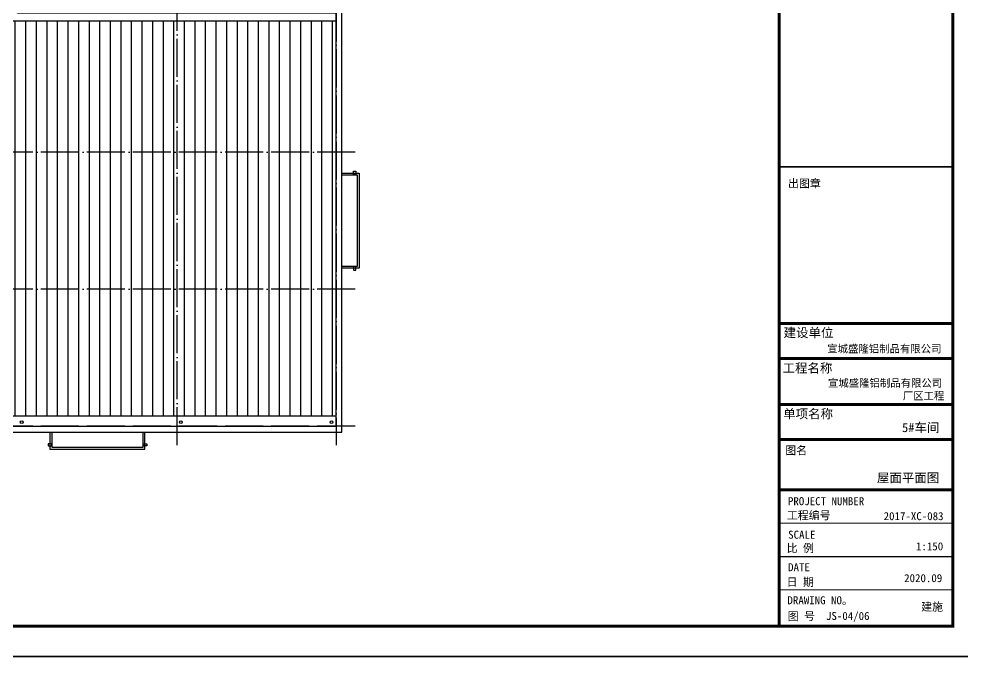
# Model space of a CAD drawing. Extents: x 1169373 to 1413368, y 514619 to 909419.
# Drawn here: x 1304305 to 1353872, y 648259 to 682519 of the extents above; entities that cross this region are included whole.
import ezdxf

# ---------------------------------------------------------------- set-up
doc = ezdxf.new("R2010")
doc.units = 0
doc.header["$LTSCALE"] = 1000
doc.header["$MEASUREMENT"] = 0
doc.linetypes.add('DOTE', pattern=[2.42, 2, -0.2, 0.02, -0.2])
for name, color, linetype in [('DOTE', 1, 'Continuous'), ('PUB_TEXT', 7, 'Continuous'), ('PUB_TITLE', 4, 'Continuous'), ('卫浴', 7, 'Continuous'), ('图框', 7, 'Continuous'), ('粉刷', 8, 'Continuous'), ('落水管', 6, 'Continuous')]:
    doc.layers.add(name, color=color, linetype=linetype)
doc.styles.add('宋体', font='')
doc.styles.add('黑体', font='simhei.ttf')
doc.styles.get('宋体').set_extended_font_data('NSimSun')

msp = doc.modelspace()

# ---------------------------------------------------------------- hatches: boundary and pattern name
at = {"layer": '粉刷'}
h = msp.add_hatch(dxfattribs=at)
h.set_pattern_fill('ANSI31', color=256, scale=350, angle=45, style=0)
h.set_pattern_definition([(90, (-139951.04, 512649), (-555.625, 6e-14), [])])
h.paths.add_polyline_path([(1264979, 680119), (1264979, 682419), (1256979, 682419), (1256979, 661662), (1320979, 661662), (1320979, 682419), (1296979, 682419), (1296979, 680119)])

# ---------------------------------------------------------------- linework, layer by layer
for p, q in [((1256979, 682419), (1320979, 682419)), ((1344265, 666513), (1353223, 666513)), ((1344265, 664673), (1353226, 664673)), ((1344265, 662266), (1353258, 662266)), ((1256979, 661662), (1320979, 661662)), ((1344265, 660426), (1353258, 660426))]:
    msp.add_line(p, q)
for points in [[(1256679, 704419), (1256679, 660819), (1321279, 660819), (1321279, 683119), (1304529, 683119), (1304529, 704419)], [(1256979, 704119), (1256979, 661119), (1320979, 661119), (1320979, 682819), (1304229, 682819), (1304229, 704119)]]:
    msp.add_lwpolyline(points, close=True)
for points in [[(1321279, 674419), (1322179, 674419), (1322179, 669419), (1321279, 669419)], [(1321279, 674319), (1322079, 674319), (1322079, 669519), (1321279, 669519)], [(1305929, 660819), (1305929, 659919), (1310929, 659919), (1310929, 660819)], [(1306029, 660819), (1306029, 660019), (1310829, 660019), (1310829, 660819)]]:
    msp.add_lwpolyline(points)
at = {"layer": 'DOTE', "color": 251, "linetype": 'DOTE'}
for p, q in [((1312629, 660119), (1312629, 705119)), ((1320979, 705119), (1320979, 660119)), ((1321979, 675519), (1255979, 675519)), ((1321979, 668319), (1255979, 668319)), ((1321979, 661119), (1255979, 661119))]:
    msp.add_line(p, q, dxfattribs=at)
at = {"layer": 'PUB_TEXT'}
msp.add_line((1344265, 659113), (1344265, 668724), dxfattribs=at)
at = {"layer": 'PUB_TITLE'}
for points in [[(1236105, 649019), (1354985, 649019), (1354985, 716219), (1236105, 716219)], [(1236105, 581819), (1354985, 581819), (1354985, 649019), (1236105, 649019)]]:
    msp.add_lwpolyline(points, close=True, dxfattribs=at)
at = {"layer": 'PUB_TITLE', "const_width": 160}
msp.add_lwpolyline([(1240105, 650619), (1353385, 650619), (1353385, 714619), (1240105, 714619)], close=True, dxfattribs=at)
at = {"layer": '卫浴', "color": 1}
for centre in [(1304456, 661339), (1312814, 661339), (1320733, 661339)]:
    msp.add_circle(centre, 75, dxfattribs=at)
at = {"layer": '图框', "color": 4}
msp.add_line((1344265, 714619), (1344265, 650619), dxfattribs=at)
at = {"layer": '图框', "color": 0}
for p, q in [((1344265, 666513), (1353350, 666513)), ((1344265, 657786), (1353385, 657786))]:
    msp.add_line(p, q, dxfattribs=at)
at = {"layer": '图框', "color": 4}
for points, const_width in [([(1344265, 714619), (1344265, 650619)], 158), ([(1344265, 666513), (1353350, 666513)], 159), ([(1344265, 664673), (1353353, 664673)], 159), ([(1344265, 662266), (1353385, 662266)], 159), ([(1344265, 660426), (1353385, 660426)], 159), ([(1344265, 657786), (1353385, 657786)], 159), ([(1344265, 656028), (1353385, 656028)], 64.5), ([(1344265, 654273), (1353385, 654273)], 64.5), ([(1344265, 652531), (1353385, 652531)], 64.5)]:
    msp.add_lwpolyline(points, dxfattribs=dict(at, const_width=const_width))
at = {"layer": '图框', "color": 4, "const_width": 158}
msp.add_lwpolyline([(1344265, 714619), (1353385, 714619), (1353385, 650619), (1344265, 650619)], close=True, dxfattribs=at)
at = {"layer": '图框', "color": 0}
for points, const_width in [([(1344265, 674751), (1353385, 674751)], 80), ([(1344265, 666513), (1353350, 666513)], 64.5), ([(1344265, 657786), (1353385, 657786)], 64.5)]:
    msp.add_lwpolyline(points, dxfattribs=dict(at, const_width=const_width))
at = {"layer": '落水管'}
for points in [[(1322013, 674512), (1322013, 674319), (1321896, 674319), (1321896, 674512)], [(1322013, 669326), (1322013, 669519), (1321896, 669519), (1321896, 669326)], [(1305836, 660085), (1306029, 660085), (1306029, 660202), (1305836, 660202)], [(1311022, 660085), (1310829, 660085), (1310829, 660202), (1311022, 660202)]]:
    msp.add_lwpolyline(points, close=True, dxfattribs=at)

# ---------------------------------------------------------------- texts
at = {"layer": 'PUB_TEXT'}
for s, height, style, p in [('宣城盛隆铝制品有限公司', 400, '黑体', (1346785, 664990)), ('宣城盛隆铝制品有限公司', 400, '黑体', (1346822, 663191)), ('厂区工程', 400, '黑体', (1350756, 662519)), ('5#车间', 480, '黑体', (1350715, 660813)), ('屋面平面图', 480, '宋体', (1349396, 658175, 0)), ('2017-XC-083', 420.71, '黑体', (1349747, 656189)), ('1:150', 420.7, '黑体', (1351447, 654603)), ('2020.09', 420.7, '黑体', (1350824, 652932)), ('建施', 420.7, '黑体', (1351723, 651427)), ('JS-04/06', 420.7, '黑体', (1346717, 650946))]:
    msp.add_text(s, height=height, dxfattribs=dict(at, style=style)).set_placement(p)
at = {"layer": '图框', "color": 4, "style": '黑体'}
for s, height, p in [('出图章', 420.7, (1344722, 673662)), ('建设单位', 480, (1344490, 665799)), ('工程名称', 480, (1344437, 663940)), ('单项名称', 480, (1344469, 661533)), ('图名', 420.7, (1344580, 659642)), ('工程编号', 420.7, (1344662, 656231)), ('SCALE', 420.7, (1344729, 655214)), ('比 例', 420.7, (1344648, 654506)), ('DATE', 420.7, (1344727, 653505)), ('日 期', 420.7, (1344648, 652725)), ('DRAWING NO。', 420.71, (1344694, 651769)), ('图 号', 420.7, (1344708, 650929))]:
    msp.add_text(s, height=height, dxfattribs=at).set_placement(p)
at = {"layer": '图框', "color": 0, "style": '黑体'}
msp.add_text('PROJECT NUMBER', height=420.71, dxfattribs=at).set_placement((1344719, 656975))

doc.saveas('drawing.dxf')
